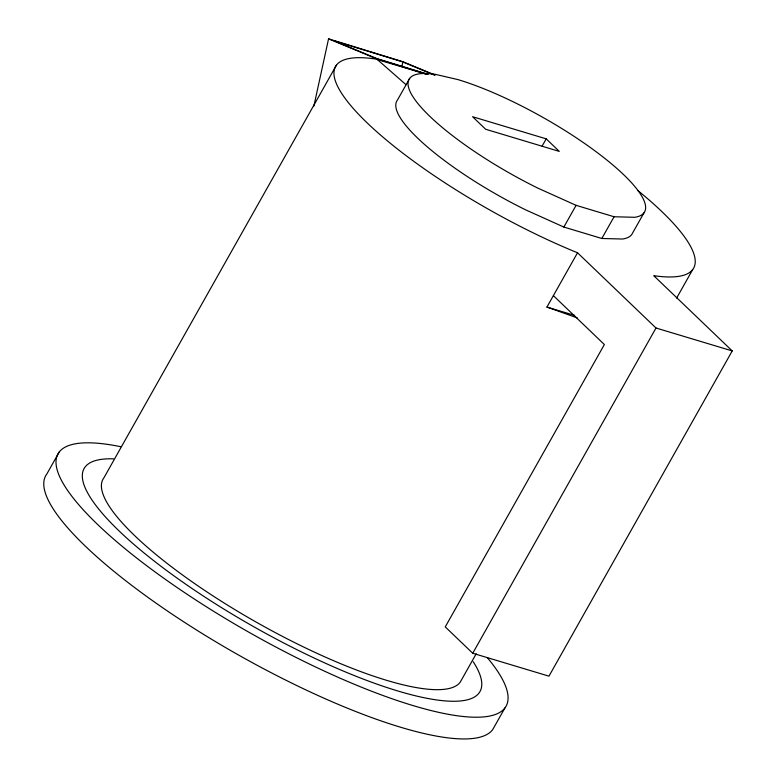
<?xml version="1.0" encoding="UTF-8"?>
<svg xmlns="http://www.w3.org/2000/svg" width="777" height="777" viewBox="0 0 777 777"><rect width="100%" height="100%" fill="white"/><g stroke="black" fill="none" stroke-linecap="round" stroke-linejoin="round"><path stroke-width="1.17" d="M313.879 106.06L328.554 38.85L402.942 61.723L435.198 75.107M401.913 66.433L402.942 61.723M426.728 74.174L376.369 58.693L406.089 84.751M59.178 452.097L46.941 473.815A257.1 61.762 29.4 0 0 232.08 651.34A257.1 61.762 29.4 0 0 492.667 729.671L504.914 707.954M336.48 65.083L103.933 477.787A205.478 49.359 29.4 0 0 251.894 619.657A205.478 49.359 29.4 0 0 460.159 682.264L476.214 653.768M409.693 78.36L397.445 100.078A135.14 32.469 29.4 0 0 525.757 209.907L563.859 227.059L601.835 238.481L622.61 239.025A135.14 32.469 29.4 0 0 631.73 234.567L643.978 212.84M542.132 146.095L546.212 138.85L472.571 116.715L485.654 129.254L559.285 151.389L546.212 138.85M563.859 227.059L576.097 205.342L614.073 216.754L634.848 217.298A135.14 32.469 29.4 0 0 602.573 156.643A135.14 32.469 29.4 0 0 458.022 79.623L435.295 74.33A135.14 32.469 29.4 0 0 421.824 108.12A135.14 32.469 29.4 0 0 537.995 188.189L576.097 205.342M577.35 317.929L546.93 307.07L577.534 252.768A205.478 49.359 29.4 0 1 367.327 123.057A205.478 49.359 29.4 0 1 375.417 58.965L426.66 74.32M601.835 238.481L614.073 216.754M637.839 190.54A205.478 49.359 29.4 0 1 653.758 275.68L732.225 350.922L548.96 676.165L472.737 653.253L656.002 328.011L577.534 252.768M676.641 298.057L692.705 269.561M656.002 328.011L732.225 350.922M546.93 307.07L574.659 315.404M428.244 74.378L376.864 58.576L333.945 40.773L402.457 61.83L434.372 75.078M328.554 38.85L376.369 58.693M553.379 295.639L604.37 344.532L445.26 626.903L472.737 653.253M473.222 661.722A227.185 54.575 29.4 0 1 254.934 627.389A227.185 54.575 29.4 0 1 113.471 458.838M487.257 657.565A257.1 61.762 29.4 0 1 400.835 701.728A257.1 61.762 29.4 0 1 105.449 531.798A257.1 61.762 29.4 0 1 120.717 446.697"/></g></svg>
